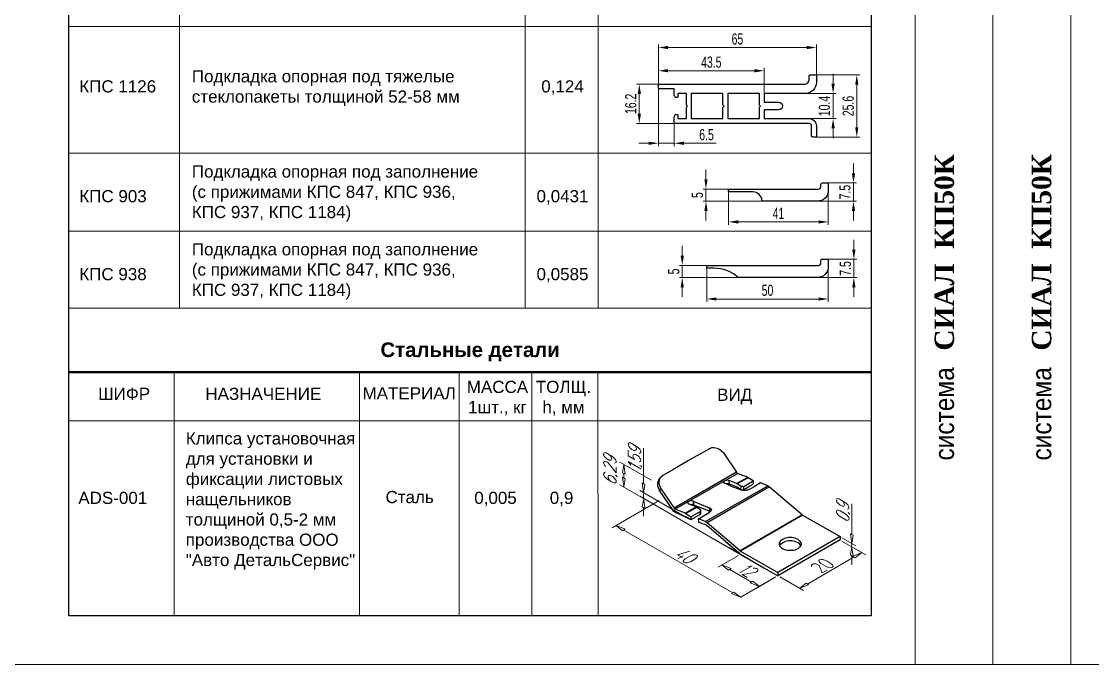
# Model space of a CAD drawing. Extents: x -37 to 4620, y -49 to 348.
# Drawn here: x 3370.2 to 3590.5, y 0 to 132.3 of the extents above; entities that cross this region are included whole.
import ezdxf
from ezdxf.enums import TextEntityAlignment as Align

# ---------------------------------------------------------------- set-up
doc = ezdxf.new("R2010")
doc.units = 0
doc.header["$LTSCALE"] = 5
doc.layers.get('0').update_dxf_attribs({"linetype": 'CONTINUOUS', "lineweight": 30})
doc.layers.get('DEFPOINTS').update_dxf_attribs({"linetype": 'CONTINUOUS'})
for name, color, linetype, lineweight in [('3', 1, 'CONTINUOUS', 20), ('4', 160, 'CONTINUOUS', 18), ('Dimentions', 5, 'CONTINUOUS', 15), ('Рамки', 1, 'CONTINUOUS', 15), ('Текстовый', 7, 'CONTINUOUS', 9)]:
    doc.layers.add(name, color=color, linetype=linetype, lineweight=lineweight)
doc.layers.add('Скрытые', color=14, linetype='CONTINUOUS', plot=False)
doc.styles.add('style23', font='russ.shx', dxfattribs={"width": 0.7, "height": 2.3})
doc.styles.add('Каталожный', font='arial.ttf', dxfattribs={"height": 2.5})
doc.styles.add('Фирм', font='arial.ttf', dxfattribs={"height": 3.5})
doc.styles.add('Фирм5', font='timesbd.ttf', dxfattribs={"height": 4})
doc.dimstyles.new('MX2', dxfattribs={"dimtxt": 2.3, "dimasz": 2, "dimexe": 0.6, "dimexo": 0, "dimgap": 0.6, "dimtad": 1, "dimdec": 1, "dimlfac": 2, "dimdsep": 46, "dimtxsty": 'style23', "dimcen": 0, "dimclrd": 256, "dimclre": 256, "dimclrt": 256, "dimaunit": 1, "dimadec": 1, "dimazin": 2, "dimtfac": 1, "dimtdec": 1, "dimtmove": 0, "dimatfit": 3, "dimfxl": 1, "dimtolj": 1, "dimtzin": 0, "dimlwd": -1, "dimlwe": -1, "dimarcsym": 0})

# ---------------------------------------------------------------- blocks, each defined once
blk = doc.blocks.new('*D199')
at = {"layer": 'DEFPOINTS', "color": 0, "transparency": 16777216}
for p in [(3501.22, 126.93), (3533.72, 120.4), (3501.22, 118.9)]:
    blk.add_point(p, dxfattribs=at)
at = {"layer": 'Dimentions', "transparency": 16777216}
for p, q in [((3501.22, 118.9), (3501.22, 127.53)), ((3531.72, 126.93), (3503.22, 126.93)), ((3533.72, 120.4), (3533.72, 127.53))]:
    blk.add_line(p, q, dxfattribs=at)
for points in [[(3503.22, 127.27), (3503.22, 126.6), (3501.22, 126.93)], [(3531.72, 127.27), (3531.72, 126.6), (3533.72, 126.93)]]:
    blk.add_solid(points, dxfattribs=at)
at = {"layer": 'Dimentions', "transparency": 16777216, "insert": (3517.47, 128.68), "char_height": 2.3, "attachment_point": 5, "style": 'style23'}
blk.add_mtext('\\A1;65', dxfattribs=at)
blk = doc.blocks.new('*D200')
at = {"layer": 'DEFPOINTS', "color": 0, "transparency": 16777216}
for p in [(3501.22, 122.16), (3501.22, 118.9), (3522.97, 117.5)]:
    blk.add_point(p, dxfattribs=at)
at = {"layer": 'Dimentions', "transparency": 16777216}
for p, q in [((3501.22, 118.9), (3501.22, 122.76)), ((3520.97, 122.16), (3503.22, 122.16)), ((3522.97, 117.5), (3522.97, 122.76))]:
    blk.add_line(p, q, dxfattribs=at)
for points in [[(3503.22, 122.49), (3503.22, 121.82), (3501.22, 122.16)], [(3520.97, 122.49), (3520.97, 121.82), (3522.97, 122.16)]]:
    blk.add_solid(points, dxfattribs=at)
at = {"layer": 'Dimentions', "transparency": 16777216, "insert": (3512.1, 123.91), "char_height": 2.3, "attachment_point": 5, "style": 'style23'}
blk.add_mtext('\\A1;43.5', dxfattribs=at)
blk = doc.blocks.new('*D201')
at = {"layer": 'DEFPOINTS', "color": 0, "transparency": 16777216}
for p in [(3502.35, 119.4), (3497.29, 111.3), (3505.74, 111.3)]:
    blk.add_point(p, dxfattribs=at)
at = {"layer": 'Dimentions', "transparency": 16777216}
for p, q in [((3502.35, 119.4), (3496.69, 119.4)), ((3497.29, 117.4), (3497.29, 113.3)), ((3505.74, 111.3), (3496.69, 111.3))]:
    blk.add_line(p, q, dxfattribs=at)
for points in [[(3496.96, 117.4), (3497.63, 117.4), (3497.29, 119.4)], [(3496.96, 113.3), (3497.63, 113.3), (3497.29, 111.3)]]:
    blk.add_solid(points, dxfattribs=at)
at = {"layer": 'Dimentions', "transparency": 16777216, "insert": (3495.54, 115.35), "char_height": 2.3, "attachment_point": 5, "rotation": 90, "style": 'style23'}
blk.add_mtext('\\A1;16.2', dxfattribs=at)
blk = doc.blocks.new('*D202')
at = {"layer": 'DEFPOINTS', "color": 0, "transparency": 16777216}
for p in [(3532.97, 121.3), (3533.22, 108.5), (3542.01, 108.5)]:
    blk.add_point(p, dxfattribs=at)
at = {"layer": 'Dimentions', "transparency": 16777216}
for p, q in [((3532.97, 121.3), (3542.61, 121.3)), ((3542.01, 119.3), (3542.01, 110.5)), ((3533.22, 108.5), (3542.61, 108.5))]:
    blk.add_line(p, q, dxfattribs=at)
for points in [[(3541.68, 119.3), (3542.34, 119.3), (3542.01, 121.3)], [(3541.68, 110.5), (3542.34, 110.5), (3542.01, 108.5)]]:
    blk.add_solid(points, dxfattribs=at)
at = {"layer": 'Dimentions', "transparency": 16777216, "insert": (3540.26, 114.9), "char_height": 2.3, "attachment_point": 5, "rotation": 90, "style": 'style23'}
blk.add_mtext('\\A1;25.6', dxfattribs=at)
blk = doc.blocks.new('*D203')
at = {"layer": 'DEFPOINTS', "color": 0, "transparency": 16777216}
for p in [(3530.92, 117.5), (3530.92, 112.3), (3537.14, 112.3)]:
    blk.add_point(p, dxfattribs=at)
at = {"layer": 'Dimentions', "transparency": 16777216}
for p, q in [((3537.14, 119.5), (3537.14, 121.5)), ((3530.92, 117.5), (3537.74, 117.5)), ((3537.14, 117.5), (3537.14, 112.3)), ((3530.92, 112.3), (3537.74, 112.3)), ((3537.14, 110.3), (3537.14, 108.3))]:
    blk.add_line(p, q, dxfattribs=at)
for points in [[(3536.8, 119.5), (3537.47, 119.5), (3537.14, 117.5)], [(3536.8, 110.3), (3537.47, 110.3), (3537.14, 112.3)]]:
    blk.add_solid(points, dxfattribs=at)
at = {"layer": 'Dimentions', "transparency": 16777216, "insert": (3535.35, 114.9), "char_height": 2.3, "attachment_point": 5, "rotation": 90, "style": 'style23'}
blk.add_mtext('\\A1;10.4', dxfattribs=at)
blk = doc.blocks.new('*D204')
at = {"layer": 'DEFPOINTS', "color": 0, "transparency": 16777216}
for p in [(3501.22, 118.9), (3504.47, 112.08), (3504.47, 107.24)]:
    blk.add_point(p, dxfattribs=at)
at = {"layer": 'Dimentions', "transparency": 16777216}
for p, q in [((3501.22, 118.9), (3501.22, 106.64)), ((3504.47, 112.08), (3504.47, 106.64)), ((3499.22, 107.24), (3497.22, 107.24)), ((3501.22, 107.24), (3504.47, 107.24)), ((3506.47, 107.24), (3513.09, 107.24))]:
    blk.add_line(p, q, dxfattribs=at)
for points in [[(3499.22, 107.57), (3499.22, 106.9), (3501.22, 107.24)], [(3506.47, 107.57), (3506.47, 106.9), (3504.47, 107.24)]]:
    blk.add_solid(points, dxfattribs=at)
at = {"layer": 'Dimentions', "transparency": 16777216, "insert": (3511.11, 108.99), "char_height": 2.3, "attachment_point": 5, "style": 'style23'}
blk.add_mtext('\\A1;6.5', dxfattribs=at)
blk = doc.blocks.new('*D283')
at = {"layer": 'DEFPOINTS', "color": 0, "transparency": 16777216}
for p in [(3515.65, 97.37), (3536.15, 98.32), (3515.65, 91.06)]:
    blk.add_point(p, dxfattribs=at)
at = {"layer": 'Dimentions', "transparency": 16777216}
for p, q in [((3515.65, 97.37), (3515.65, 90.46)), ((3536.15, 98.32), (3536.15, 90.46)), ((3534.15, 91.06), (3517.65, 91.06))]:
    blk.add_line(p, q, dxfattribs=at)
for points in [[(3517.65, 91.39), (3517.65, 90.72), (3515.65, 91.06)], [(3534.15, 91.39), (3534.15, 90.72), (3536.15, 91.06)]]:
    blk.add_solid(points, dxfattribs=at)
at = {"layer": 'Dimentions', "transparency": 16777216, "insert": (3525.9, 92.81), "char_height": 2.3, "attachment_point": 5, "style": 'style23'}
blk.add_mtext('\\A1;41', dxfattribs=at)
blk = doc.blocks.new('*D284')
at = {"layer": 'DEFPOINTS', "color": 0, "transparency": 16777216}
for p in [(3535.9, 99.07), (3533.9, 95.32), (3541.33, 95.32)]:
    blk.add_point(p, dxfattribs=at)
at = {"layer": 'Dimentions', "transparency": 16777216}
for p, q in [((3541.33, 101.07), (3541.33, 103.07)), ((3535.9, 99.07), (3541.93, 99.07)), ((3541.33, 99.07), (3541.33, 95.32)), ((3533.9, 95.32), (3541.93, 95.32)), ((3541.33, 93.32), (3541.33, 91.32))]:
    blk.add_line(p, q, dxfattribs=at)
for points in [[(3541, 101.07), (3541.67, 101.07), (3541.33, 99.07)], [(3541, 93.32), (3541.67, 93.32), (3541.33, 95.32)]]:
    blk.add_solid(points, dxfattribs=at)
at = {"layer": 'Dimentions', "transparency": 16777216, "insert": (3539.58, 97.19), "char_height": 2.3, "attachment_point": 5, "rotation": 90, "style": 'style23'}
blk.add_mtext('\\A1;7.5', dxfattribs=at)
blk = doc.blocks.new('*D285')
at = {"layer": 'DEFPOINTS', "color": 0, "transparency": 16777216}
for p in [(3515.8, 97.82), (3511, 95.32), (3522.69, 95.32)]:
    blk.add_point(p, dxfattribs=at)
at = {"layer": 'Dimentions', "transparency": 16777216}
for p, q in [((3511, 99.82), (3511, 101.82)), ((3515.8, 97.82), (3510.4, 97.82)), ((3511, 97.82), (3511, 95.32)), ((3522.69, 95.32), (3510.4, 95.32)), ((3511, 93.32), (3511, 91.32))]:
    blk.add_line(p, q, dxfattribs=at)
for points in [[(3510.67, 99.82), (3511.33, 99.82), (3511, 97.82)], [(3510.67, 93.32), (3511.33, 93.32), (3511, 95.32)]]:
    blk.add_solid(points, dxfattribs=at)
at = {"layer": 'Dimentions', "transparency": 16777216, "insert": (3509.25, 96.57), "char_height": 2.3, "attachment_point": 5, "rotation": 90, "style": 'style23'}
blk.add_mtext('\\A1;5', dxfattribs=at)
blk = doc.blocks.new('*D286')
at = {"layer": 'DEFPOINTS', "color": 0, "transparency": 16777216}
for p in [(3511.15, 81.67), (3536.15, 81.87), (3511.15, 75.2)]:
    blk.add_point(p, dxfattribs=at)
at = {"layer": 'Dimentions', "transparency": 16777216}
for p, q in [((3511.15, 81.67), (3511.15, 74.6)), ((3536.15, 81.87), (3536.15, 74.6)), ((3534.15, 75.2), (3513.15, 75.2))]:
    blk.add_line(p, q, dxfattribs=at)
for points in [[(3513.15, 75.53), (3513.15, 74.87), (3511.15, 75.2)], [(3534.15, 75.53), (3534.15, 74.87), (3536.15, 75.2)]]:
    blk.add_solid(points, dxfattribs=at)
at = {"layer": 'Dimentions', "transparency": 16777216, "insert": (3523.65, 76.98), "char_height": 2.3, "attachment_point": 5, "style": 'style23'}
blk.add_mtext('\\A1;50', dxfattribs=at)
blk = doc.blocks.new('*D287')
at = {"layer": 'DEFPOINTS', "color": 0, "transparency": 16777216}
for p in [(3536, 83.37), (3532.93, 79.62), (3541.41, 79.62)]:
    blk.add_point(p, dxfattribs=at)
at = {"layer": 'Dimentions', "transparency": 16777216}
for p, q in [((3541.41, 85.37), (3541.41, 87.37)), ((3536, 83.37), (3542.01, 83.37)), ((3541.41, 83.37), (3541.41, 79.62)), ((3532.93, 79.62), (3542.01, 79.62)), ((3541.41, 77.62), (3541.41, 75.62))]:
    blk.add_line(p, q, dxfattribs=at)
for points in [[(3541.08, 85.37), (3541.75, 85.37), (3541.41, 83.37)], [(3541.08, 77.62), (3541.75, 77.62), (3541.41, 79.62)]]:
    blk.add_solid(points, dxfattribs=at)
at = {"layer": 'Dimentions', "transparency": 16777216, "insert": (3539.66, 81.49), "char_height": 2.3, "attachment_point": 5, "rotation": 90, "style": 'style23'}
blk.add_mtext('\\A1;7.5', dxfattribs=at)
blk = doc.blocks.new('*D288')
at = {"layer": 'DEFPOINTS', "color": 0, "transparency": 16777216}
for p in [(3511.3, 82.12), (3506.13, 79.62), (3517.7, 79.62)]:
    blk.add_point(p, dxfattribs=at)
at = {"layer": 'Dimentions', "transparency": 16777216}
for p, q in [((3506.13, 84.12), (3506.13, 86.12)), ((3511.3, 82.12), (3505.53, 82.12)), ((3506.13, 82.12), (3506.13, 79.62)), ((3517.7, 79.62), (3505.53, 79.62)), ((3506.13, 77.62), (3506.13, 75.62))]:
    blk.add_line(p, q, dxfattribs=at)
for points in [[(3505.79, 84.12), (3506.46, 84.12), (3506.13, 82.12)], [(3505.79, 77.62), (3506.46, 77.62), (3506.13, 79.62)]]:
    blk.add_solid(points, dxfattribs=at)
at = {"layer": 'Dimentions', "transparency": 16777216, "insert": (3504.38, 80.87), "char_height": 2.3, "attachment_point": 5, "rotation": 90, "style": 'style23'}
blk.add_mtext('\\A1;5', dxfattribs=at)

msp = doc.modelspace()

# ---------------------------------------------------------------- linework, layer by layer
at = {"linetype": 'Continuous', "lineweight": 50}
msp.add_line((3380, 60.136), (3545, 60.141, 0.033), dxfattribs=at)
at = {"color": 0, "elevation": 0.041}
for points in [[(3504.682, 113.069, -0.284079), (3504.817, 113.152), (3505.074, 113.152, -0.4142136), (3505.224, 113.002), (3505.224, 112.302), (3506.974, 112.302), (3506.974, 114.59, -0.1989124), (3507.018, 114.696), (3507.224, 114.902), (3507.018, 115.108, -0.1989124), (3506.974, 115.214), (3506.974, 117.502), (3505.224, 117.502), (3505.224, 116.802, -0.4142136), (3505.074, 116.652), (3504.817, 116.652, -0.284079), (3504.682, 116.735), (3504.49, 117.12, -0.1164338), (3504.474, 117.187), (3504.474, 118.402), (3501.474, 118.402, -0.4142136), (3501.224, 118.652), (3501.224, 119.152, -0.4142136), (3501.474, 119.402), (3531.224, 119.402, 0.4142136), (3532.224, 120.402), (3532.224, 121.052, -0.4142136), (3532.474, 121.302), (3533.474, 121.302, -0.4142136), (3533.724, 121.052), (3533.724, 119.752, -0.4142136), (3531.474, 117.502), (3522.974, 117.502), (3522.974, 115.702), (3525.924, 115.702, -1), (3525.924, 114.102), (3522.974, 114.102), (3522.974, 112.302), (3532.224, 112.302, -0.4142135), (3533.724, 110.802), (3533.724, 108.752, -0.4142136), (3533.474, 108.502), (3532.974, 108.502, -0.4142135), (3532.724, 108.752), (3532.724, 110.802, 0.4142135), (3532.224, 111.302), (3504.724, 111.302, -0.4142136), (3504.474, 111.552), (3504.474, 112.617, -0.1164338), (3504.49, 112.684)], [(3514.474, 112.302), (3514.474, 114.59, -0.1989124), (3514.518, 114.696), (3514.724, 114.902), (3514.518, 115.108, -0.1989124), (3514.474, 115.214), (3514.474, 117.502), (3507.974, 117.502), (3507.974, 112.302)], [(3522.018, 115.108, -0.1989124), (3521.974, 115.214), (3521.974, 117.502), (3515.474, 117.502), (3515.474, 112.302), (3521.974, 112.302), (3521.974, 114.59, -0.1989124), (3522.018, 114.696), (3522.224, 114.902)]]:
    msp.add_lwpolyline(points, format="xyb", close=True, dxfattribs=at)
at = {"elevation": 0.041}
for points in [[(3520.65, 97.219), (3515.8, 97.219, -0.4142136), (3515.65, 97.369), (3515.65, 97.669, -0.4142136), (3515.8, 97.819), (3534.15, 97.819, 0.4142136), (3534.65, 98.319), (3534.65, 98.819, -0.4142136), (3534.9, 99.069), (3535.9, 99.069, -0.4142136), (3536.15, 98.819), (3536.15, 97.569, -0.4142136), (3533.9, 95.319), (3522.695, 95.319, -0.3929223), (3522.545, 95.458, 0.3929223)], [(3517.696, 79.618, -0.1820368), (3517.597, 79.655, 0.1820368), (3512.65, 81.518), (3511.3, 81.518, -0.4142136), (3511.15, 81.668), (3511.15, 81.968, -0.4142136), (3511.3, 82.118), (3534.15, 82.118, 0.4142136), (3534.65, 82.618), (3534.65, 83.218, -0.4142136), (3534.8, 83.368), (3536, 83.368, -0.4142136), (3536.15, 83.218), (3536.15, 81.868, -0.4142136), (3533.9, 79.618)]]:
    msp.add_lwpolyline(points, format="xyb", close=True, dxfattribs=at)
at = {"layer": '3', "color": 0, "linetype": 'Continuous'}
msp.add_line((3380, 50.136, -764.744), (3545, 50.136), dxfattribs=at)
at = {"layer": '3', "color": 7, "lineweight": 25}
for p, q in [((3511.73, 44.403), (3510.6, 43.775)), ((3511.688, 44.445), (3511.814, 44.445)), ((3512.107, 44.57), (3511.73, 44.403)), ((3512.316, 44.654), (3512.107, 44.57)), ((3512.316, 44.654), (3512.483, 44.654)), ((3512.483, 44.654), (3512.609, 44.654)), ((3512.609, 44.654), (3512.944, 44.612)), ((3512.944, 44.612), (3513.279, 44.528)), ((3513.279, 44.528), (3513.614, 44.361)), ((3513.614, 44.361), (3513.907, 44.193)), ((3513.907, 44.193), (3514.158, 43.984)), ((3507.418, 41.975), (3504.153, 40.091)), ((3509.093, 42.938), (3507.418, 41.975)), ((3510.6, 43.775), (3509.093, 42.938)), ((3514.158, 43.984), (3514.409, 43.775)), ((3514.409, 43.775), (3514.618, 43.524)), ((3514.535, 43.524), (3514.66, 43.524)), ((3514.618, 43.524), (3517.256, 39.547)), ((3504.153, 40.091), (3502.143, 38.919)), ((3501.097, 37.663), (3501.055, 37.37)), ((3501.223, 37.956), (3501.097, 37.663)), ((3501.348, 38.207), (3501.223, 37.956)), ((3501.725, 38.542), (3501.348, 38.207)), ((3501.39, 37.412), (3501.432, 37.998)), ((3501.432, 37.998), (3501.725, 38.542)), ((3502.143, 38.919), (3501.725, 38.542)), ((3502.102, 38.919), (3502.227, 38.919)), ((3517.256, 39.547), (3504.488, 32.179)), ((3514.786, 37.789), (3504.697, 31.97)), ((3514.618, 37.621), (3514.786, 37.789)), ((3514.618, 37.454), (3514.618, 37.621)), ((3514.786, 37.328), (3514.618, 37.454)), ((3514.786, 37.789), (3517.507, 39.337)), ((3514.953, 37.83), (3514.786, 37.789)), ((3514.786, 37.789), (3514.828, 37.789)), ((3515.121, 37.872), (3514.953, 37.83)), ((3515.455, 37.914), (3515.121, 37.872)), ((3515.749, 37.83), (3515.455, 37.914)), ((3517.256, 37.244), (3515.749, 37.872)), ((3515.832, 37.161), (3515.749, 37.872)), ((3515.749, 37.872), (3515.79, 37.872)), ((3517.214, 39.547), (3517.339, 39.547)), ((3517.256, 39.547), (3517.339, 39.463)), ((3517.256, 37.244), (3519.516, 38.5)), ((3517.339, 39.463), (3517.423, 39.379)), ((3517.507, 39.337), (3517.423, 39.379)), ((3519.684, 38.416), (3517.423, 37.161)), ((3518.553, 38.919), (3517.507, 39.337)), ((3517.507, 39.337), (3517.549, 39.337)), ((3519.181, 38.668), (3518.553, 38.919)), ((3518.763, 36.658), (3520.688, 37.789)), ((3519.558, 38.5), (3519.181, 38.668)), ((3519.432, 38.5), (3519.558, 38.5)), ((3519.558, 38.5), (3519.684, 38.416)), ((3519.6, 38.416), (3519.725, 38.416)), ((3520.688, 37.789), (3519.684, 38.416)), ((3520.646, 37.789), (3520.772, 37.789)), ((3520.688, 37.789), (3520.688, 37.161)), ((3501.055, 37.37), (3501.013, 37.202)), ((3501.013, 37.202), (3501.013, 37.077)), ((3501.013, 37.077), (3501.013, 36.909)), ((3501.013, 36.909), (3501.055, 36.742)), ((3501.055, 36.742), (3501.139, 36.407)), ((3501.139, 36.407), (3501.432, 35.821)), ((3501.516, 36.742), (3501.39, 37.412)), ((3501.39, 35.821), (3501.516, 35.821)), ((3501.432, 35.821), (3501.809, 36.114)), ((3504.111, 31.886), (3501.432, 35.821)), ((3501.809, 36.114), (3501.516, 36.742)), ((3501.767, 36.114), (3501.892, 36.114)), ((3501.809, 36.114), (3504.488, 32.179)), ((3510.934, 29.416), (3523.744, 36.784)), ((3524.037, 36.575), (3511.269, 29.165)), ((3514.702, 37.328), (3514.828, 37.328)), ((3515.162, 37.161), (3514.786, 37.328)), ((3515.121, 37.161), (3515.162, 37.202)), ((3515.33, 37.202), (3515.162, 37.161)), ((3516.251, 36.658), (3515.162, 37.161)), ((3515.497, 37.202), (3515.33, 37.202)), ((3515.832, 37.161), (3515.497, 37.202)), ((3515.749, 37.161), (3515.874, 37.161)), ((3515.832, 37.161), (3517.339, 36.533)), ((3518.093, 35.947), (3516.251, 36.658)), ((3517.214, 37.244), (3517.339, 37.244)), ((3517.381, 37.161), (3517.256, 37.244)), ((3517.339, 36.533), (3517.339, 36.491)), ((3517.423, 37.161), (3517.381, 37.161)), ((3517.381, 36.491), (3517.381, 36.533)), ((3517.423, 36.491), (3517.381, 36.491)), ((3518.135, 36.7), (3517.423, 37.161)), ((3517.423, 37.161), (3517.423, 37.119)), ((3518.093, 36.03), (3517.423, 36.491)), ((3517.423, 36.491), (3517.465, 36.491)), ((3518.051, 36.03), (3518.176, 36.03)), ((3518.051, 35.947), (3518.176, 35.947)), ((3518.135, 36.7), (3518.093, 36.03)), ((3518.093, 36.03), (3518.302, 35.988)), ((3518.553, 35.821), (3518.093, 35.947)), ((3518.344, 36.616), (3518.135, 36.7)), ((3518.135, 36.7), (3518.176, 36.7)), ((3518.302, 35.988), (3518.553, 35.947)), ((3518.553, 36.616), (3518.344, 36.616)), ((3518.553, 36.616), (3518.763, 36.658)), ((3518.553, 35.947), (3518.93, 36.114)), ((3519.056, 35.821), (3518.553, 35.821)), ((3518.679, 36.03), (3518.804, 36.03)), ((3518.763, 36.7), (3518.763, 36.658)), ((3518.763, 36.03), (3518.763, 36.658)), ((3518.93, 36.114), (3519.6, 36.491)), ((3519.307, 35.863), (3519.056, 35.821)), ((3519.558, 35.905), (3519.307, 35.863)), ((3519.809, 35.988), (3519.558, 35.905)), ((3519.6, 36.491), (3520.688, 37.119)), ((3520.144, 36.156), (3519.809, 35.988)), ((3520.018, 36.114), (3520.018, 36.072)), ((3520.898, 36.575), (3520.144, 36.156)), ((3520.604, 37.161), (3520.73, 37.161)), ((3522.237, 37.37), (3520.898, 36.575)), ((3523.744, 36.784), (3522.237, 37.412)), ((3522.237, 37.412), (3522.237, 37.37)), ((3523.66, 36.784), (3523.786, 36.784)), ((3523.828, 36.7), (3523.744, 36.784)), ((3523.828, 36.7), (3523.953, 36.658)), ((3523.953, 36.658), (3524.037, 36.575)), ((3523.995, 36.575), (3524.121, 36.575)), ((3524.037, 36.575), (3530.819, 30.798)), ((3507.251, 33.351), (3507.418, 33.519)), ((3507.251, 33.184), (3507.251, 33.351)), ((3507.418, 33.058), (3507.251, 33.184)), ((3507.376, 33.519), (3507.502, 33.519)), ((3507.376, 33.058), (3507.502, 33.058)), ((3507.711, 33.644), (3507.418, 33.519)), ((3508.967, 32.43), (3507.418, 33.058)), ((3508.088, 33.686), (3507.711, 33.644)), ((3508.381, 33.602), (3508.088, 33.686)), ((3508.381, 33.602), (3511.688, 32.263)), ((3508.381, 33.602), (3508.465, 32.891)), ((3508.381, 33.602), (3508.423, 33.602)), ((3504.111, 31.886), (3504.111, 31.844)), ((3504.237, 31.677), (3504.111, 31.844)), ((3504.404, 31.509), (3504.237, 31.677)), ((3504.613, 31.384), (3504.404, 31.509)), ((3504.488, 32.179), (3504.571, 32.053)), ((3504.488, 32.179), (3504.53, 32.179)), ((3504.571, 32.053), (3504.697, 31.97)), ((3504.781, 31.258), (3504.613, 31.384)), ((3504.655, 31.97), (3504.781, 31.97)), ((3506.706, 31.133), (3504.697, 31.97)), ((3504.739, 31.258), (3504.864, 31.258)), ((3504.781, 31.258), (3506.79, 30.421)), ((3506.706, 31.133), (3506.748, 31.133)), ((3506.748, 31.133), (3508.967, 32.43)), ((3506.79, 31.091), (3506.748, 31.133)), ((3506.832, 31.091), (3506.79, 31.091)), ((3506.832, 31.091), (3506.874, 31.049)), ((3509.134, 32.305), (3506.874, 31.049)), ((3506.874, 31.049), (3507.92, 30.421)), ((3506.874, 31.049), (3506.916, 31.049)), ((3507.753, 32.933), (3507.837, 32.933)), ((3507.837, 32.933), (3508.172, 32.974)), ((3509.804, 30.881), (3507.879, 29.751)), ((3507.92, 30.421), (3509.804, 31.509)), ((3508.465, 32.891), (3508.172, 32.974)), ((3508.465, 32.933), (3508.465, 32.891)), ((3508.465, 32.891), (3511.772, 31.551)), ((3508.967, 32.43), (3509.009, 32.388)), ((3508.967, 32.43), (3509.009, 32.43)), ((3509.009, 32.388), (3509.093, 32.347)), ((3509.093, 32.347), (3509.134, 32.305)), ((3509.804, 31.886), (3509.134, 32.347)), ((3509.134, 32.347), (3509.176, 32.347)), ((3509.469, 30.002), (3511.688, 31.3)), ((3509.762, 31.886), (3509.888, 31.886)), ((3509.762, 31.509), (3509.888, 31.509)), ((3509.93, 31.76), (3509.804, 31.886)), ((3509.93, 31.635), (3509.804, 31.509)), ((3509.804, 30.881), (3509.804, 31.509)), ((3509.804, 30.881), (3509.93, 30.965)), ((3509.804, 30.881), (3509.804, 30.84)), ((3509.93, 31.635), (3509.93, 31.76)), ((3509.93, 31.133), (3509.93, 31.635)), ((3509.93, 30.965), (3509.93, 31.133)), ((3511.646, 32.263), (3511.772, 32.263)), ((3511.646, 31.3), (3511.772, 31.3)), ((3511.688, 32.263), (3511.772, 31.551)), ((3511.981, 32.053), (3511.688, 32.263)), ((3511.981, 31.551), (3511.688, 31.3)), ((3511.772, 31.551), (3511.897, 31.467)), ((3511.772, 31.551), (3511.814, 31.551)), ((3511.981, 32.053), (3512.107, 31.802)), ((3512.107, 31.802), (3511.981, 31.551)), ((3506.748, 30.421), (3506.874, 30.421)), ((3506.832, 30.421), (3506.79, 30.421)), ((3506.79, 30.379), (3506.958, 30.379)), ((3506.874, 30.379), (3506.832, 30.421)), ((3507.879, 29.751), (3506.874, 30.379)), ((3507.837, 30.421), (3507.962, 30.421)), ((3507.92, 30.421), (3507.879, 29.751)), ((3507.879, 29.751), (3507.92, 29.751)), ((3509.386, 30.002), (3509.511, 30.002)), ((3509.511, 29.291), (3509.469, 30.002)), ((3510.934, 29.416), (3509.469, 30.002)), ((3509.469, 29.291), (3509.595, 29.291)), ((3510.306, 28.956), (3509.553, 29.291)), ((3510.767, 28.788), (3510.306, 28.956)), ((3511.06, 28.663), (3510.767, 28.788)), ((3510.934, 29.416), (3510.934, 29.374)), ((3510.934, 29.374), (3511.102, 29.291)), ((3511.018, 28.705), (3511.018, 28.663)), ((3511.144, 28.621), (3511.06, 28.663)), ((3511.102, 29.291), (3511.269, 29.165)), ((3511.269, 29.207), (3511.269, 29.165)), ((3518.009, 23.43), (3511.269, 29.165)), ((3530.819, 30.798), (3518.009, 23.43)), ((3530.861, 30.756), (3518.093, 23.346)), ((3530.735, 30.798), (3530.861, 30.798)), ((3530.861, 30.756), (3530.819, 30.798)), ((3530.819, 30.714), (3530.944, 30.714)), ((3530.861, 30.714), (3538.563, 26.318)), ((3511.06, 28.621), (3511.186, 28.621)), ((3517.883, 22.844), (3511.144, 28.621)), ((3518.009, 22.76), (3514.995, 25.272)), ((3538.563, 26.318), (3525.753, 18.909)), ((3538.563, 25.649), (3525.753, 18.239)), ((3526.172, 25.23), (3526.088, 25.021)), ((3526.088, 24.602), (3526.088, 25.021)), ((3526.088, 25.021), (3526.088, 24.602)), ((3526.088, 24.602), (3526.172, 24.393)), ((3526.34, 25.439), (3526.172, 25.23)), ((3526.172, 24.477), (3526.298, 24.77)), ((3526.172, 24.393), (3526.256, 24.309)), ((3526.256, 24.309), (3526.34, 24.225)), ((3526.298, 24.77), (3526.716, 25.063)), ((3526.549, 25.607), (3526.34, 25.439)), ((3526.633, 25.691), (3526.549, 25.607)), ((3526.716, 25.732), (3526.633, 25.691)), ((3526.674, 25.732), (3526.8, 25.732)), ((3527.009, 25.858), (3526.716, 25.732)), ((3526.716, 25.063), (3527.302, 25.314)), ((3526.716, 25.104), (3526.716, 25.063)), ((3527.344, 25.984), (3527.009, 25.858)), ((3527.637, 25.397), (3527.302, 25.314)), ((3527.679, 26.067), (3527.344, 25.984)), ((3527.972, 25.439), (3527.637, 25.397)), ((3527.972, 26.109), (3527.679, 26.067)), ((3528.307, 26.109), (3527.972, 26.109)), ((3528.349, 25.481), (3527.972, 25.439)), ((3528.684, 26.109), (3528.307, 26.109)), ((3528.684, 25.439), (3528.349, 25.481)), ((3529.019, 26.067), (3528.684, 26.109)), ((3529.019, 25.397), (3528.684, 25.439)), ((3529.354, 25.984), (3529.019, 26.067)), ((3529.354, 25.314), (3529.019, 25.397)), ((3529.94, 25.732), (3529.354, 25.984)), ((3529.479, 25.272), (3529.354, 25.314)), ((3529.647, 25.188), (3529.479, 25.272)), ((3529.94, 25.063), (3529.647, 25.188)), ((3530.316, 25.397), (3529.94, 25.732)), ((3530.316, 24.77), (3529.94, 25.063)), ((3530.568, 25.021), (3530.316, 25.397)), ((3530.484, 24.477), (3530.316, 24.77)), ((3530.568, 24.602), (3530.316, 24.225)), ((3530.568, 25.021), (3530.568, 24.602)), ((3530.568, 25.021), (3530.568, 24.602)), ((3538.479, 25.649), (3538.605, 25.649)), ((3538.563, 26.318), (3538.563, 25.649)), ((3538.563, 26.318), (3538.605, 26.318)), ((3515.749, 24.058), (3522.865, 19.914)), ((3517.8, 22.844), (3517.967, 22.844)), ((3517.883, 22.844), (3517.967, 22.76)), ((3518.009, 22.718), (3517.967, 22.76)), ((3518.009, 23.43), (3518.009, 23.388)), ((3518.009, 23.388), (3518.051, 23.346)), ((3518.093, 22.676), (3518.009, 22.718)), ((3518.051, 23.346), (3518.093, 23.346)), ((3518.051, 23.346), (3518.176, 23.346)), ((3518.093, 23.346), (3525.753, 18.909)), ((3518.093, 22.676), (3525.753, 18.239)), ((3518.093, 22.676), (3518.135, 22.676)), ((3526.34, 24.225), (3526.549, 24.016)), ((3526.549, 24.016), (3526.716, 23.89)), ((3526.716, 23.89), (3527.009, 23.765)), ((3527.009, 23.765), (3527.344, 23.639)), ((3527.344, 23.639), (3527.679, 23.556)), ((3527.679, 23.556), (3527.972, 23.514)), ((3527.972, 23.514), (3528.684, 23.514)), ((3528.684, 23.514), (3528.977, 23.556)), ((3528.977, 23.556), (3529.312, 23.639)), ((3529.312, 23.639), (3529.647, 23.765)), ((3529.647, 23.765), (3529.94, 23.89)), ((3530.316, 24.225), (3529.94, 23.89)), ((3525.712, 18.909), (3525.837, 18.909)), ((3525.753, 18.909), (3525.753, 18.239)), ((3525.753, 18.281), (3525.753, 18.239))]:
    msp.add_line(p, q, dxfattribs=at)
at = {"layer": '4', "linetype": 'Continuous'}
for p, q in [((3554, 297), (3554, 0)), ((3586, 297), (3586, 0))]:
    msp.add_line(p, q, dxfattribs=at)
at = {"layer": 'Dimentions', "lineweight": 18}
for p, q in [((3495.027, 44.11), (3495.027, 42.938)), ((3495.069, 45.449), (3495.153, 45.575)), ((3495.069, 45.282), (3495.069, 45.449)), ((3495.069, 45.114), (3495.069, 45.282)), ((3495.153, 44.905), (3495.069, 45.114)), ((3495.153, 45.575), (3495.32, 45.659)), ((3495.362, 44.612), (3495.153, 44.905)), ((3495.32, 45.659), (3495.529, 45.575)), ((3495.529, 44.445), (3495.362, 44.612)), ((3495.529, 45.575), (3495.78, 45.491)), ((3495.78, 44.277), (3495.529, 44.445)), ((3495.78, 45.491), (3496.492, 45.031)), ((3496.199, 44.068), (3495.78, 44.277)), ((3495.948, 45.366), (3496.199, 45.198)), ((3496.199, 45.198), (3496.408, 44.989)), ((3496.408, 44.068), (3496.199, 44.068)), ((3496.408, 44.989), (3496.576, 44.738)), ((3496.576, 44.11), (3496.408, 44.068)), ((3496.492, 45.031), (3496.869, 44.821)), ((3496.576, 44.738), (3496.66, 44.57)), ((3496.66, 44.193), (3496.576, 44.11)), ((3496.66, 44.57), (3496.701, 44.361)), ((3496.701, 44.361), (3496.66, 44.193)), ((3496.869, 44.821), (3497.12, 44.612)), ((3497.12, 44.612), (3497.371, 44.319)), ((3497.371, 44.319), (3497.539, 44.068)), ((3497.622, 43.817), (3497.539, 44.068)), ((3498.167, 44.528), (3498.167, 37.202)), ((3489.99, 43.441), (3490.074, 43.524)), ((3490.074, 42.896), (3489.99, 43.064)), ((3490.074, 43.524), (3490.242, 43.608)), ((3490.283, 42.603), (3490.074, 42.896)), ((3490.242, 43.608), (3490.451, 43.524)), ((3490.451, 42.436), (3490.283, 42.603)), ((3490.451, 43.524), (3490.702, 43.441)), ((3490.702, 42.268), (3490.451, 42.436)), ((3490.702, 43.441), (3491.414, 43.022)), ((3490.869, 42.185), (3490.702, 42.268)), ((3490.869, 43.357), (3491.121, 43.148)), ((3491.121, 42.059), (3490.869, 42.185)), ((3491.121, 43.148), (3491.288, 42.98)), ((3491.288, 42.017), (3491.121, 42.059)), ((3491.288, 42.98), (3491.497, 42.729)), ((3491.497, 42.059), (3491.288, 42.017)), ((3491.414, 43.022), (3491.79, 42.771)), ((3491.497, 42.729), (3491.539, 42.52)), ((3491.539, 42.185), (3491.497, 42.059)), ((3491.581, 42.52), (3491.623, 42.352)), ((3491.623, 42.352), (3491.581, 42.185)), ((3491.79, 42.771), (3492.042, 42.562)), ((3492.042, 42.562), (3492.293, 42.31)), ((3492.293, 42.31), (3492.46, 42.059)), ((3492.46, 42.059), (3492.502, 41.808)), ((3495.027, 42.938), (3496.325, 42.184)), ((3495.99, 42.938), (3496.074, 43.189)), ((3495.99, 42.812), (3495.99, 42.938)), ((3496.032, 42.686), (3495.99, 42.812)), ((3496.074, 42.561), (3496.032, 42.686)), ((3496.074, 43.189), (3496.283, 43.272)), ((3496.157, 42.435), (3496.074, 42.561)), ((3496.325, 42.184), (3496.157, 42.477)), ((3496.283, 43.272), (3496.576, 43.231)), ((3496.576, 43.231), (3496.785, 43.105)), ((3496.785, 43.105), (3496.994, 42.979)), ((3496.994, 42.979), (3497.246, 42.728)), ((3497.413, 43.482), (3497.246, 43.44)), ((3497.246, 42.728), (3497.413, 42.477)), ((3497.539, 43.607), (3497.413, 43.482)), ((3497.413, 42.477), (3497.539, 42.268)), ((3497.539, 42.268), (3497.581, 42.017)), ((3497.581, 42.017), (3497.539, 41.807)), ((3497.581, 43.607), (3497.622, 43.817)), ((3490.074, 41.766), (3489.948, 41.599)), ((3489.948, 41.431), (3490.116, 41.054)), ((3490.283, 41.808), (3490.074, 41.766)), ((3490.116, 41.054), (3490.325, 40.72)), ((3490.618, 41.724), (3490.283, 41.808)), ((3490.869, 41.515), (3490.618, 41.724)), ((3492.502, 39.464), (3490.869, 41.515)), ((3492.335, 41.473), (3492.167, 41.431)), ((3492.502, 41.599), (3492.335, 41.473)), ((3492.502, 41.808), (3492.502, 41.599)), ((3492.502, 40.636), (3492.502, 39.464)), ((3493.311, 41.64), (3499.799, 37.914)), ((3493.855, 39.463), (3494.106, 41.179)), ((3494.106, 41.179), (3494.399, 39.17)), ((3497.581, 40.3), (3495.027, 41.765)), ((3495.027, 41.765), (3495.571, 41.012)), ((3497.413, 41.724), (3497.246, 41.682)), ((3497.539, 41.807), (3497.413, 41.724)), ((3497.581, 40.886), (3497.413, 40.97)), ((3497.79, 40.635), (3497.581, 40.886)), ((3489.948, 39.129), (3490.032, 38.878)), ((3490.158, 39.506), (3489.99, 39.38)), ((3490.032, 38.92), (3490.158, 38.627)), ((3490.325, 39.547), (3490.158, 39.506)), ((3490.158, 38.627), (3490.409, 38.417)), ((3490.409, 38.417), (3490.702, 38.166)), ((3490.702, 38.166), (3491.037, 37.915)), ((3490.911, 38.752), (3490.869, 38.627)), ((3490.869, 38.627), (3490.911, 38.417)), ((3490.995, 38.878), (3490.911, 38.794)), ((3490.911, 38.417), (3490.995, 38.208)), ((3491.162, 38.92), (3490.995, 38.878)), ((3490.995, 38.208), (3491.162, 37.957)), ((3491.037, 37.915), (3491.79, 37.496)), ((3491.33, 38.92), (3491.162, 38.92)), ((3491.162, 37.957), (3491.33, 37.789)), ((3491.581, 38.794), (3491.33, 38.92)), ((3491.33, 37.789), (3491.581, 37.622)), ((3491.707, 38.71), (3491.623, 38.794)), ((3491.832, 38.668), (3491.707, 38.71)), ((3491.79, 37.496), (3492.042, 37.371)), ((3492.042, 38.501), (3491.832, 38.668)), ((3492.209, 38.292), (3492.042, 38.501)), ((3492.418, 38.04), (3492.209, 38.292)), ((3492.502, 38.878), (3492.335, 38.961)), ((3492.502, 37.873), (3492.418, 38.04)), ((3492.418, 37.413), (3492.502, 37.496)), ((3492.711, 38.627), (3492.502, 38.878)), ((3492.502, 37.664), (3492.502, 37.873)), ((3492.502, 37.496), (3492.502, 37.664)), ((3494.399, 39.17), (3493.855, 39.463)), ((3493.855, 38.542), (3494.399, 38.207)), ((3494.106, 36.533), (3493.855, 38.542)), ((3494.106, 39.337), (3494.106, 38.375)), ((3494.399, 38.207), (3494.106, 36.533)), ((3492.042, 37.371), (3492.209, 37.371)), ((3492.209, 37.371), (3492.418, 37.413)), ((3493.311, 36.993), (3521.525, 20.709)), ((3497.371, 35.821), (3507.46, 30.002)), ((3497.915, 37.37), (3498.46, 37.035)), ((3498.167, 35.361), (3497.915, 37.37)), ((3498.46, 37.035), (3498.167, 35.361)), ((3498.208, 35.361), (3498.167, 34.984)), ((3491.72, 28.118), (3501.39, 33.728)), ((3497.371, 34.649), (3517.842, 22.802)), ((3497.915, 32.472), (3498.208, 34.188)), ((3498.167, 34.984), (3498.167, 34.565)), ((3498.167, 34.565), (3498.208, 34.147)), ((3498.208, 34.147), (3498.208, 33.77)), ((3498.208, 33.77), (3498.334, 32.933)), ((3537.852, 33.812), (3537.893, 33.979)), ((3537.893, 33.602), (3537.852, 33.812)), ((3537.893, 33.979), (3537.935, 34.063)), ((3537.935, 33.435), (3537.893, 33.602)), ((3537.935, 34.063), (3538.145, 34.147)), ((3538.186, 33.142), (3537.935, 33.435)), ((3538.145, 34.147), (3538.354, 34.063)), ((3538.354, 32.974), (3538.186, 33.142)), ((3538.354, 34.063), (3538.563, 33.979)), ((3538.563, 33.979), (3539.275, 33.561)), ((3538.731, 33.895), (3539.024, 33.686)), ((3539.024, 33.686), (3539.191, 33.519)), ((3539.191, 33.519), (3539.359, 33.267)), ((3539.275, 33.561), (3539.652, 33.309)), ((3539.359, 33.267), (3539.442, 33.058)), ((3539.442, 33.058), (3539.484, 32.891)), ((3539.945, 33.1), (3539.652, 33.309)), ((3540.196, 32.849), (3539.945, 33.1)), ((3540.991, 33.058), (3540.991, 26.737)), ((3498.46, 32.179), (3497.915, 32.472)), ((3498.167, 30.505), (3498.167, 32.347)), ((3498.334, 32.933), (3498.46, 32.179)), ((3537.893, 31.719), (3537.81, 31.467)), ((3537.81, 31.467), (3537.893, 31.174)), ((3538.061, 31.76), (3537.893, 31.719)), ((3537.893, 31.174), (3538.061, 30.923)), ((3538.228, 31.76), (3538.061, 31.76)), ((3538.061, 30.923), (3538.228, 30.672)), ((3538.563, 31.635), (3538.228, 31.76)), ((3538.563, 32.807), (3538.354, 32.974)), ((3539.024, 32.598), (3538.563, 32.807)), ((3539.652, 31.007), (3538.563, 31.635)), ((3539.191, 32.556), (3539.024, 32.598)), ((3539.359, 32.598), (3539.191, 32.556)), ((3539.442, 32.723), (3539.359, 32.598)), ((3539.484, 32.891), (3539.442, 32.723)), ((3539.986, 30.756), (3539.652, 31.007)), ((3540.238, 32.012), (3540.028, 31.97)), ((3540.196, 32.849), (3540.321, 32.598)), ((3540.363, 32.137), (3540.238, 32.012)), ((3540.405, 31.174), (3540.238, 31.258)), ((3540.321, 32.598), (3540.405, 32.347)), ((3540.405, 32.347), (3540.363, 32.137)), ((3540.573, 30.923), (3540.405, 31.174)), ((3538.228, 30.672), (3538.563, 30.463)), ((3538.563, 30.463), (3539.652, 29.835)), ((3539.652, 29.835), (3539.986, 29.667)), ((3540.196, 30.505), (3539.986, 30.756)), ((3539.986, 29.667), (3540.196, 29.709)), ((3540.363, 30.253), (3540.196, 30.505)), ((3540.196, 29.709), (3540.363, 29.751)), ((3540.447, 29.96), (3540.363, 30.253)), ((3540.363, 29.751), (3540.447, 29.96)), ((3493.855, 27.532), (3492.515, 28.579)), ((3492.515, 28.579), (3494.399, 27.825)), ((3494.399, 27.825), (3493.855, 27.532)), ((3494.106, 27.658), (3516.502, 14.765)), ((3540.698, 26.905), (3541.242, 26.611)), ((3540.991, 24.895), (3540.698, 26.905)), ((3541.242, 26.611), (3540.991, 24.895)), ((3541.787, 24.435), (3538.94, 26.067)), ((3541.787, 23.765), (3538.94, 25.397)), ((3543.838, 22.593), (3538.94, 25.397)), ((3540.991, 24.895), (3540.949, 24.309)), ((3540.949, 24.309), (3541.033, 23.597)), ((3505.116, 22.593), (3507.669, 23.304)), ((3506.162, 22.007), (3505.116, 22.593)), ((3505.241, 21.756), (3506.33, 22.383)), ((3507.837, 22.383), (3506.748, 21.756)), ((3508.046, 22.467), (3507.837, 22.383)), ((3508.297, 22.551), (3508.046, 22.467)), ((3508.548, 22.593), (3508.297, 22.551)), ((3508.799, 22.593), (3508.548, 22.593)), ((3509.134, 22.509), (3508.799, 22.593)), ((3509.26, 22.342), (3509.093, 22.509)), ((3509.218, 22.174), (3509.134, 22.007)), ((3509.26, 22.342), (3509.218, 22.174)), ((3513.488, 20.039), (3517.674, 22.467)), ((3541.452, 22.132), (3531.865, 16.565)), ((3540.698, 22.551), (3540.991, 24.225)), ((3541.159, 22.258), (3540.698, 22.551)), ((3540.991, 20.542), (3540.991, 22.383)), ((3541.033, 23.597), (3541.242, 22.3)), ((3541.159, 22.258), (3543.042, 23.053)), ((3541.703, 21.965), (3541.159, 22.258)), ((3543.042, 23.053), (3541.703, 21.965)), ((3506.371, 21.337), (3506.33, 21.253)), ((3506.33, 21.253), (3506.33, 21.169)), ((3506.33, 21.169), (3506.497, 21.002)), ((3506.455, 21.504), (3506.371, 21.337)), ((3506.665, 21.672), (3506.455, 21.504)), ((3506.455, 21.002), (3506.79, 20.918)), ((3506.748, 21.756), (3506.665, 21.672)), ((3507.167, 20.96), (3506.79, 20.918)), ((3507.334, 21.002), (3507.167, 20.96)), ((3507.502, 21.044), (3507.334, 21.002)), ((3507.795, 21.169), (3507.502, 21.044)), ((3508.13, 21.337), (3507.795, 21.169)), ((3508.883, 21.797), (3508.13, 21.337)), ((3508.841, 21.797), (3509.134, 22.007)), ((3515.623, 19.411), (3514.283, 20.5)), ((3514.283, 20.5), (3516.167, 19.746)), ((3517.967, 18.867), (3520.521, 20.332)), ((3520.521, 20.332), (3519.6, 20.207)), ((3521.065, 19.83), (3520.688, 19.83)), ((3521.274, 19.788), (3521.065, 19.83)), ((3532.828, 20.583), (3532.703, 20.374)), ((3532.703, 20.374), (3532.744, 20.123)), ((3533.037, 20.709), (3532.828, 20.583)), ((3533.247, 20.709), (3533.037, 20.709)), ((3533.665, 20.709), (3533.247, 20.709)), ((3534.251, 20.374), (3533.665, 20.709)), ((3534.377, 21.546), (3534.21, 21.379)), ((3534.21, 21.379), (3534.293, 21.211)), ((3534.921, 18.867), (3534.251, 20.374)), ((3534.377, 21.044), (3534.293, 21.211)), ((3534.712, 21.63), (3534.377, 21.546)), ((3534.628, 20.793), (3534.377, 21.044)), ((3534.628, 20.793), (3535.717, 20.165)), ((3535.005, 21.588), (3534.712, 21.63)), ((3535.424, 21.504), (3535.005, 21.588)), ((3535.926, 21.253), (3535.424, 21.504)), ((3536.219, 19.997), (3535.717, 20.165)), ((3536.763, 20.751), (3535.926, 21.253)), ((3536.721, 19.914), (3536.219, 19.997)), ((3537.014, 20.039), (3536.721, 19.914)), ((3537.014, 20.542), (3536.763, 20.751)), ((3537.182, 20.207), (3537.014, 20.542)), ((3537.014, 20.039), (3537.182, 20.207)), ((3516.167, 19.746), (3515.623, 19.411)), ((3520.353, 16.983), (3515.916, 19.579)), ((3518.051, 13.802), (3525.377, 18.03)), ((3518.47, 18.532), (3521.107, 18.951)), ((3519.474, 17.946), (3518.47, 18.532)), ((3521.4, 19.076), (3521.107, 18.951)), ((3521.191, 15.602), (3525.377, 18.03)), ((3521.484, 19.788), (3521.274, 19.788)), ((3521.651, 19.286), (3521.4, 19.076)), ((3521.609, 19.704), (3521.484, 19.788)), ((3521.693, 19.537), (3521.609, 19.704)), ((3521.651, 19.286), (3521.693, 19.537)), ((3531.07, 15.225), (3526.172, 18.03)), ((3535.968, 19.453), (3534.921, 18.867)), ((3520.102, 16.816), (3520.646, 17.151)), ((3521.986, 16.062), (3520.102, 16.816)), ((3520.646, 17.151), (3521.986, 16.062)), ((3530.275, 15.686), (3531.572, 16.732)), ((3532.116, 16.439), (3530.275, 15.686)), ((3531.572, 16.732), (3532.116, 16.439)), ((3516.251, 14.597), (3516.753, 14.89)), ((3518.093, 13.844), (3516.251, 14.597)), ((3516.753, 14.89), (3518.093, 13.844))]:
    msp.add_line(p, q, dxfattribs=at)
at = {"layer": 'Dimentions', "lineweight": 25}
for p, q in [((3489.948, 43.273), (3489.99, 43.441)), ((3489.99, 43.064), (3489.948, 43.273)), ((3489.948, 41.599), (3489.948, 41.431)), ((3489.99, 39.38), (3489.948, 39.129))]:
    msp.add_line(p, q, dxfattribs=at)
at = {"layer": 'Рамки', "linetype": 'Continuous'}
for p, q in [((3379.991, 280.624, 0.041), (3380.002, 73.289, 0.041)), ((3402.725, 280.868, 0.041), (3402.735, 73.289, 0.041)), ((3473.806, 280.63, 0.041), (3473.816, 73.289, 0.041)), ((3488.806, 280.63, 0.041), (3488.816, 73.289, 0.041)), ((3545, 280.874, 0.041), (3545, 73.29, 0.041)), ((3379.999, 131.268, 0.041), (3545, 131.268, 0.041)), ((3380, 105.2, 0.041), (3545, 105.201, 0.041)), ((3380, 89.166, 0.041), (3545, 89.167, 0.041)), ((3380, 73.289, 0.041), (3545, 73.29, 0.041)), ((3379.991, 60.136), (3379.999, 9.997)), ((3401.626, 60.138), (3401.634, 9.999)), ((3439.729, 60.14), (3439.737, 10.002)), ((3460.22, 60.136), (3460.228, 9.998)), ((3475.22, 60.136), (3475.228, 9.998)), ((3488.797, 60.136), (3488.804, 9.998)), ((3544.991, 60.141), (3545, 10)), ((3379.992, 9.999), (3545, 10))]:
    msp.add_line(p, q, dxfattribs=at)
for points in [[(3360, 297), (3570, 297), (3570, 0), (3360, 0)], [(3780, 297), (3570, 297), (3570, 0), (3780, 0)]]:
    msp.add_lwpolyline(points, close=True, dxfattribs=at)
at = {"layer": 'Скрытые', "linetype": 'Continuous'}
msp.add_lwpolyline([(3380, 10), (3380, 287), (3545, 287), (3545, 10)], close=True, dxfattribs=at)

# ---------------------------------------------------------------- texts
at = {"layer": 'Текстовый', "style": 'Фирм5'}
for p in [(3562, 84.805), (3582, 84.805)]:
    msp.add_text('СИАЛ  КП50К', height=4, rotation=90, dxfattribs=at).set_placement(p, align=Align.CENTER)
at = {"layer": 'Текстовый', "style": 'Фирм', "width": 0.9}
for p in [(3562, 51.576), (3582, 51.576)]:
    msp.add_text(' система ', height=4, rotation=90, dxfattribs=at).set_placement(p, align=Align.CENTER)
at = {"layer": 'Текстовый', "color": 1, "linetype": 'Continuous', "style": 'Каталожный'}
for s, insert, char_height, width, attachment_point in [('\\pxql;Подкладка опорная под тяжелые стеклопакеты толщиной 52-58 мм', (3405.288, 122.264, 0.041), 2.5, 66.86524, 1), ('\\pxql;КПС 1126', (3382.144, 120.192, 0.041), 2.5, 15.84446, 1), ('\\pxqc;0,124', (3481.503, 120.192, 0.041), 2.5, 15, 2), ('\\pxql;Подкладка опорная под заполнение (с прижимами КПС 847, КПС 936, КПС 937, КПС 1184)', (3405.288, 102.677, 0.041), 2.5, 61.73888, 1), ('\\pxql;КПС 903', (3382.144, 97.605, 0.041), 2.5, 15.84446, 1), ('\\pxqc;0,0431', (3481.503, 97.605, 0.041), 2.5, 15, 2), ('\\pxql;Подкладка опорная под заполнение (с прижимами КПС 847, КПС 936, КПС 937, КПС 1184)', (3405.288, 86.677, 0.041), 2.5, 61.73888, 1), ('\\pxql;КПС 938', (3382.144, 81.572, 0.041), 2.5, 15.84446, 1), ('0,0585', (3481.503, 81.572, 0.041), 2.5, 15, 2), ('\\pxqc;{\\fArial|b1|i0|c204|p34;\\C256;Стальные детали}', (3380, 66.268, -0.041), 3, 165, 1), ('\\pxqc;МАССА\\P1шт., кг', (3459.127, 58.37), 2.5, 18, 1), ('\\pxqc;ТОЛЩ.\\Ph, мм', (3472.704, 58.37), 2.5, 18, 1), ('\\pxqc;ШИФР', (3380, 56.946), 2.5, 22.72496, 1), ('\\pxqc;НАЗНАЧЕНИЕ', (3401.645, 56.946), 2.5, 36.67929, 1), ('\\pxqc;МАТЕРИАЛ', (3439.729, 57.062), 2.5, 20.4905, 1), ('\\pxqc;ВИД', (3516.898, 55.136), 2.5, 56.20339, 5), ('\\pxql;Клипса установочная для установки и фиксации листовых нащельников толщиной 0,5-2 мм\\Pпроизводства ООО "Авто ДетальСервис"', (3404.046, 47.776), 2.5, 34.90204, 1), ('\\pxql;ADS-001', (3381.947, 35.546), 2.5, 15.84446, 1), ('\\pxqc;Сталь', (3450.073, 35.714), 2.5, 20.46562, 2), ('\\pxqc;0,005', (3467.729, 35.546), 2.5, 15, 2), ('\\pxqc;0,9', (3481.306, 35.546), 2.5, 15, 2)]:
    msp.add_mtext(s, dxfattribs=dict(at, insert=insert, char_height=char_height, width=width, attachment_point=attachment_point))

# ---------------------------------------------------------------- dimensions: what is measured, and where the dimension line sits
at = {"layer": 'Dimentions'}
for base, p1, p2, angle, picture, middle in [((3501.224, 126.934, 0.041), (3533.724, 120.402, 0.041), (3501.224, 118.902, 0.041), 180, '*D199', (3517.474, 128.684, 0.041)), ((3501.224, 122.157, 0.041), (3522.974, 117.502, 0.041), (3501.224, 118.902, 0.041), 180, '*D200', (3512.099, 123.907, 0.041)), ((3542.01, 108.502, 0.041), (3532.974, 121.302, 0.041), (3533.224, 108.502, 0.041), 90, '*D202', (3540.26, 114.902, 0.041)), ((3497.294, 111.302, 0.041), (3502.352, 119.402, 0.041), (3505.74, 111.302, 0.041), 90, '*D201', (3495.544, 115.352, 0.041)), ((3515.65, 91.056, 0.041), (3536.15, 98.319, 0.041), (3515.65, 97.369, 0.041), 180, '*D283', (3525.9, 92.806, 0.041)), ((3511.15, 75.199, 0.041), (3536.15, 81.868, 0.041), (3511.15, 81.668, 0.041), 180, '*D286', (3523.65, 76.982, 0.041))]:
    dim = msp.add_linear_dim(base=base, p1=p1, p2=p2, angle=angle, dimstyle='MX2', dxfattribs=at)
    dim.commit()
    dim.dimension.update_dxf_attribs({"geometry": picture, "text_midpoint": middle})
for base, p1, p2, angle, picture, middle in [((3537.136, 112.302, 0.041), (3530.915, 117.502, 0.041), (3530.915, 112.302, 0.041), 90, '*D203', (3537.136, 114.902, 0.041)), ((3504.474, 107.238, 0.041), (3501.224, 118.902, 0.041), (3504.474, 112.084, 0.041), 180, '*D204', (3511.114, 107.238, 0.041)), ((3511, 95.319, 0.041), (3515.8, 97.819, 0.041), (3522.695, 95.319, 0.041), 90, '*D285', (3511, 96.569, 0.041)), ((3541.333, 95.319, 0.041), (3535.9, 99.069, 0.041), (3533.9, 95.319, 0.041), 90, '*D284', (3541.333, 97.194, 0.041)), ((3506.128, 79.618, 0.041), (3511.3, 82.118, 0.041), (3517.696, 79.618, 0.041), 90, '*D288', (3506.128, 80.868, 0.041)), ((3541.413, 79.618, 0.041), (3536, 83.368, 0.041), (3532.934, 79.618, 0.041), 90, '*D287', (3541.413, 81.493, 0.041))]:
    dim = msp.add_linear_dim(base=base, p1=p1, p2=p2, angle=angle, dimstyle='MX2', dxfattribs=at)
    dim.commit()
    dim.dimension.update_dxf_attribs({"geometry": picture, "text_midpoint": middle, "dimtype": 160})

doc.saveas('drawing.dxf')
